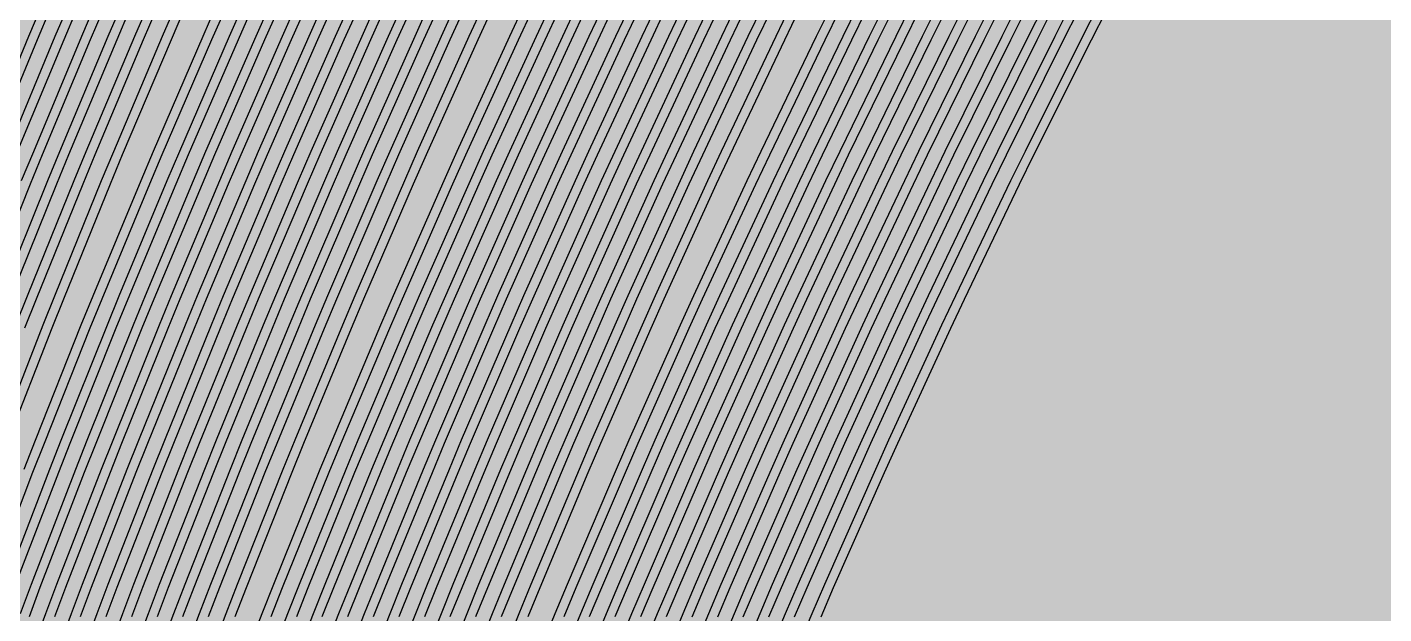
# Model space of a CAD drawing. Header units: metres. Extents: x -7220 to 10980, y -29667 to 1833.
# Drawn here: x 3153.5 to 3447.4, y -16898 to -16770.9 of the extents above; entities that cross this region are included whole.
import ezdxf

# ---------------------------------------------------------------- set-up
doc = ezdxf.new("R2010")
doc.units = ezdxf.units.M
doc.layers.add('Metal1', color=4, linetype='CONTINUOUS')
doc.layers.add('Polyimide', color=7, linetype='CONTINUOUS')

msp = doc.modelspace()

# ---------------------------------------------------------------- hatches: boundary and pattern name
at = {"layer": 'Polyimide'}
msp.add_hatch(color=7, dxfattribs=at).paths.add_polyline_path([(4099.45, -13861.55), (4142.64, -14152.77), (4214.18, -14438.35), (4313.36, -14715.55), (4439.24, -14981.69), (4590.59, -15234.21), (4765.97, -15470.68), (4963.68, -15688.82), (5181.82, -15886.53), (5418.29, -16061.91), (5670.81, -16213.26), (5936.95, -16339.14), (6214.15, -16438.32), (6499.73, -16509.85), (6790.95, -16553.05), (7085, -16567.5), (9980.38, -16567.5), (10058.79, -16571.35), (10136.45, -16582.87), (10212.6, -16601.95), (10286.52, -16628.4), (10357.49, -16661.96), (10424.83, -16702.32), (10487.89, -16749.09), (10546.06, -16801.81), (10598.78, -16859.98), (10645.55, -16923.04), (10685.91, -16990.38), (10719.48, -17061.35), (10745.93, -17135.27), (10765, -17211.43), (10776.52, -17289.08), (10780.38, -17367.5), (10780.38, -21957.3), (10741.61, -22012.91), (10705.97, -22070.59), (10673.58, -22130.14), (10644.53, -22191.39), (10618.92, -22254.16), (10596.82, -22318.25), (10578.3, -22383.46), (10563.41, -22449.6), (10552.21, -22516.46), (10544.72, -22583.84), (10540.97, -22651.53), (10540.97, -22719.32), (10544.72, -22787.01), (10552.21, -22854.38), (10563.41, -22921.24), (10578.3, -22987.38), (10596.82, -23052.6), (10618.92, -23116.68), (10644.53, -23179.45), (10673.58, -23240.71), (10705.97, -23300.26), (10741.61, -23357.93), (10780.38, -23413.54), (10780.38, -28667.5), (10776.52, -28745.91), (10765, -28823.57), (10745.93, -28899.73), (10719.48, -28973.65), (10685.91, -29044.62), (10645.55, -29111.96), (10598.78, -29175.01), (10546.06, -29233.19), (10487.89, -29285.91), (10424.83, -29332.68), (10357.49, -29373.04), (10286.52, -29406.6), (10212.6, -29433.05), (10136.45, -29452.13), (10058.79, -29463.65), (9980.38, -29467.5), (-6219.63, -29467.5), (-6298.04, -29463.65), (-6375.7, -29452.13), (-6451.85, -29433.05), (-6525.77, -29406.6), (-6596.74, -29373.04), (-6664.08, -29332.68), (-6727.14, -29285.91), (-6785.31, -29233.19), (-6838.03, -29175.01), (-6884.8, -29111.96), (-6925.16, -29044.62), (-6958.73, -28973.65), (-6985.18, -28899.73), (-7004.25, -28823.57), (-7015.77, -28745.91), (-7019.63, -28667.5), (-7019.63, -23426.32), (-6979.36, -23370.07), (-6942.33, -23311.63), (-6908.66, -23251.2), (-6878.45, -23188.96), (-6851.81, -23125.12), (-6828.81, -23059.88), (-6809.53, -22993.44), (-6794.04, -22926.02), (-6782.37, -22857.83), (-6774.57, -22789.09), (-6770.67, -22720.02), (-6770.67, -22650.84), (-6774.57, -22581.77), (-6782.37, -22513.03), (-6794.04, -22444.84), (-6809.53, -22377.42), (-6828.81, -22310.98), (-6851.81, -22245.74), (-6878.45, -22181.89), (-6908.66, -22119.66), (-6942.33, -22059.22), (-6979.36, -22000.79), (-7019.63, -21944.54), (-7019.63, -17367.5), (-7015.77, -17289.08), (-7004.25, -17211.43), (-6985.18, -17135.27), (-6958.73, -17061.35), (-6925.16, -16990.38), (-6884.8, -16923.04), (-6838.03, -16859.98), (-6785.31, -16801.81), (-6727.14, -16749.09), (-6664.08, -16702.32), (-6596.74, -16661.96), (-6525.77, -16628.4), (-6451.85, -16601.95), (-6375.7, -16582.87), (-6298.04, -16571.35), (-6219.63, -16567.5), (-3314, -16567.5), (-3019.95, -16553.05), (-2728.73, -16509.85), (-2443.15, -16438.32), (-2165.95, -16339.14), (-1899.81, -16213.26), (-1647.29, -16061.91), (-1410.82, -15886.53), (-1192.68, -15688.82), (-994.97, -15470.68), (-819.59, -15234.21), (-668.24, -14981.69), (-542.36, -14715.55), (-443.18, -14438.35), (-371.64, -14152.77), (-328.45, -13861.55), (-314, -13567.5), (-314, -13373.48), (-317.45, -13328.11), (-327.72, -13283.78), (-344.58, -13241.52), (-367.63, -13202.3), (-396.35, -13167.01), (-430.08, -13136.47), (-468.03, -13111.38), (-509.35, -13092.32), (-509.35, -13092.32), (-578.18, -13061.27), (-642.2, -13021.24), (-700.26, -12972.96), (-751.3, -12917.31), (-794.39, -12855.3), (-828.74, -12788.06), (-853.73, -12716.8), (-868.91, -12642.84), (-874, -12567.5), (-868.91, -12492.16), (-853.73, -12418.19), (-828.74, -12346.94), (-794.39, -12279.7), (-751.3, -12217.69), (-700.26, -12162.04), (-642.2, -12113.76), (-578.18, -12073.73), (-509.35, -12042.68), (-509.35, -12042.68), (-468.03, -12023.62), (-430.08, -11998.53), (-396.35, -11967.99), (-367.63, -11932.7), (-344.58, -11893.47), (-327.72, -11851.21), (-317.45, -11806.89), (-314, -11761.52), (-314, -11074.31), (-317.45, -11028.94), (-327.72, -10984.62), (-344.58, -10942.36), (-367.63, -10903.13), (-396.35, -10867.84), (-430.08, -10837.3), (-468.03, -10812.21), (-509.35, -10793.16), (-509.35, -10793.16), (-578.18, -10762.1), (-642.2, -10722.07), (-700.26, -10673.8), (-751.3, -10618.15), (-794.39, -10556.13), (-828.74, -10488.89), (-853.73, -10417.64), (-868.91, -10343.67), (-874, -10268.33), (-868.91, -10192.99), (-853.73, -10119.03), (-828.74, -10047.77), (-794.39, -9980.53), (-751.3, -9918.52), (-700.26, -9862.87), (-642.2, -9814.59), (-578.18, -9774.56), (-509.35, -9743.51), (-509.35, -9743.51), (-468.03, -9724.45), (-430.08, -9699.36), (-396.35, -9668.82), (-367.63, -9633.53), (-344.58, -9594.31), (-327.72, -9552.05), (-317.45, -9507.72), (-314, -9462.35), (-314, -8775.14), (-317.45, -8729.78), (-327.72, -8685.45), (-344.58, -8643.19), (-367.63, -8603.96), (-396.35, -8568.68), (-430.08, -8538.14), (-468.03, -8513.05), (-509.35, -8493.99), (-509.35, -8493.99), (-578.18, -8462.94), (-642.2, -8422.91), (-700.26, -8374.63), (-751.3, -8318.98), (-794.39, -8256.97), (-828.74, -8189.73), (-853.73, -8118.47), (-868.91, -8044.5), (-874, -7969.17), (-868.91, -7893.83), (-853.73, -7819.86), (-828.74, -7748.61), (-794.39, -7681.36), (-751.3, -7619.35), (-700.26, -7563.7), (-642.2, -7515.42), (-578.18, -7475.4), (-509.35, -7444.34), (-509.35, -7444.34), (-468.03, -7425.28), (-430.08, -7400.2), (-396.35, -7369.66), (-367.63, -7334.37), (-344.58, -7295.14), (-327.72, -7252.88), (-317.45, -7208.56), (-314, -7163.19), (-314, -6475.98), (-317.45, -6430.61), (-327.72, -6386.29), (-344.58, -6344.02), (-367.63, -6304.8), (-396.35, -6269.51), (-430.08, -6238.97), (-468.03, -6213.88), (-509.35, -6194.82), (-509.35, -6194.82), (-578.18, -6163.77), (-642.2, -6123.74), (-700.26, -6075.46), (-751.3, -6019.81), (-794.39, -5957.8), (-828.74, -5890.56), (-853.73, -5819.31), (-868.91, -5745.34), (-874, -5670), (-868.91, -5594.66), (-853.73, -5520.69), (-828.74, -5449.44), (-794.39, -5382.2), (-751.3, -5320.19), (-700.26, -5264.54), (-642.2, -5216.26), (-578.18, -5176.23), (-509.35, -5145.18), (-509.35, -5145.18), (-468.03, -5126.12), (-430.08, -5101.03), (-396.35, -5070.49), (-367.63, -5035.2), (-344.58, -4995.98), (-327.72, -4953.71), (-317.45, -4909.39), (-314, -4864.02), (-314, 380), (-314, 1532.5), (-269, 1532.5), (-268.78, 1525.63), (-268.1, 1518.79), (-266.98, 1512.02), (-265.42, 1505.32), (-263.43, 1498.75), (-261.01, 1492.32), (-258.17, 1486.06), (-254.93, 1480), (-251.3, 1474.17), (-247.3, 1468.58), (-242.94, 1463.27), (-238.25, 1458.25), (-233.23, 1453.56), (-227.92, 1449.2), (-222.33, 1445.2), (-216.5, 1441.57), (-210.44, 1438.33), (-204.18, 1435.49), (-197.75, 1433.07), (-191.18, 1431.08), (-184.48, 1429.52), (-177.71, 1428.4), (-170.87, 1427.72), (-164, 1427.5), (-157.13, 1427.72), (-150.29, 1428.4), (-143.52, 1429.52), (-136.82, 1431.08), (-130.25, 1433.07), (-123.82, 1435.49), (-117.56, 1438.33), (-111.5, 1441.57), (-105.67, 1445.2), (-100.08, 1449.2), (-94.77, 1453.56), (-89.75, 1458.25), (-85.06, 1463.27), (-80.7, 1468.58), (-76.7, 1474.17), (-73.07, 1480), (-69.83, 1486.06), (-66.99, 1492.32), (-64.57, 1498.75), (-62.58, 1505.32), (-61.02, 1512.02), (-59.9, 1518.79), (-59.22, 1525.63), (-59, 1532.5), (1786, 1532.5), (3835, 1532.5), (3835.21, 1539.04), (3835.86, 1545.55), (3836.92, 1552.01), (3838.41, 1558.38), (3840.31, 1564.64), (3842.61, 1570.77), (3845.31, 1576.73), (3848.4, 1582.5), (3851.85, 1588.06), (3855.66, 1593.38), (3859.82, 1598.43), (3864.29, 1603.21), (3869.07, 1607.68), (3874.12, 1611.84), (3879.44, 1615.65), (3885, 1619.1), (3890.77, 1622.19), (3896.73, 1624.89), (3902.86, 1627.19), (3909.12, 1629.09), (3915.49, 1630.58), (3921.95, 1631.64), (3928.46, 1632.29), (3935, 1632.5), (3941.54, 1632.29), (3948.05, 1631.64), (3954.51, 1630.58), (3960.88, 1629.09), (3967.14, 1627.19), (3973.27, 1624.89), (3979.23, 1622.19), (3985, 1619.1), (3990.56, 1615.65), (3995.88, 1611.84), (4000.93, 1607.68), (4005.71, 1603.21), (4010.18, 1598.43), (4014.34, 1593.38), (4018.15, 1588.06), (4021.6, 1582.5), (4024.69, 1576.73), (4027.39, 1570.77), (4029.69, 1564.64), (4031.59, 1558.38), (4033.08, 1552.01), (4034.14, 1545.55), (4034.79, 1539.04), (4035, 1532.5), (4085, 1532.5), (4085, 380), (4085, 330), (4085, -4864.02), (4088.45, -4909.39), (4098.72, -4953.71), (4115.58, -4995.98), (4138.63, -5035.2), (4167.35, -5070.49), (4201.08, -5101.03), (4239.03, -5126.12), (4280.35, -5145.18), (4280.35, -5145.18), (4349.18, -5176.23), (4413.2, -5216.26), (4471.26, -5264.54), (4522.3, -5320.19), (4565.39, -5382.2), (4599.74, -5449.44), (4624.73, -5520.69), (4639.91, -5594.66), (4645, -5670), (4639.91, -5745.34), (4624.73, -5819.31), (4599.74, -5890.56), (4565.39, -5957.8), (4522.3, -6019.81), (4471.26, -6075.46), (4413.2, -6123.74), (4349.18, -6163.77), (4280.35, -6194.82), (4239.03, -6213.88), (4201.08, -6238.97), (4167.35, -6269.51), (4138.63, -6304.8), (4115.58, -6344.02), (4098.72, -6386.29), (4088.45, -6430.61), (4085, -6475.98), (4085, -13567.5), (4099.45, -13861.55)])

# ---------------------------------------------------------------- linework, layer by layer
at = {"layer": 'Metal1'}
for points in [[(3143.54, -16797.82), (3153.88, -16772.89), (3156.56, -16766.56), (3167.31, -16741.64), (3170.09, -16735.31), (3181.24, -16710.39), (3184.13, -16704.06), (3195.71, -16679.14), (3198.7, -16672.8), (3210.7, -16647.89), (3213.81, -16641.55), (3226.23, -16616.64), (3229.45, -16610.3), (3242.31, -16585.39), (3245.64, -16579.04), (3258.94, -16554.14), (3262.38, -16547.79), (3276.13, -16522.89)], [(3147.25, -16860.32), (3156.99, -16835.39), (3159.51, -16829.06), (3169.66, -16804.14), (3172.29, -16797.81), (3182.85, -16772.88), (3185.59, -16766.56), (3196.56, -16741.63), (3199.4, -16735.3), (3210.79, -16710.38), (3213.74, -16704.05), (3225.56, -16679.13), (3228.62, -16672.79), (3240.87, -16647.88), (3244.05, -16641.54), (3256.73, -16616.63), (3260.02, -16610.29), (3273.15, -16585.38), (3276.55, -16579.03), (3290.13, -16554.13), (3293.65, -16547.78), (3307.69, -16522.88)], [(3147.98, -16829.07), (3158.03, -16804.14), (3160.64, -16797.81), (3171.1, -16772.89), (3173.81, -16766.56), (3184.68, -16741.64), (3187.49, -16735.31), (3198.78, -16710.39), (3201.71, -16704.05), (3213.42, -16679.13), (3216.45, -16672.8), (3228.59, -16647.88), (3231.73, -16641.54), (3244.3, -16616.63), (3247.56, -16610.29), (3260.57, -16585.38), (3263.94, -16579.04), (3277.4, -16554.13), (3280.88, -16547.78), (3294.79, -16522.88)], [(3148.88, -16891.56), (3158.45, -16866.63), (3160.93, -16860.31), (3170.9, -16835.38), (3173.49, -16829.06), (3183.87, -16804.13), (3186.57, -16797.8), (3197.37, -16772.88), (3200.17, -16766.55), (3211.41, -16741.63), (3214.32, -16735.29), (3225.98, -16710.38), (3229, -16704.04), (3241.1, -16679.13), (3244.23, -16672.79), (3256.77, -16647.88), (3260.02, -16641.53), (3273, -16616.63), (3276.37, -16610.28), (3289.81, -16585.38), (3293.3, -16579.03), (3307.2, -16554.13), (3310.8, -16547.77), (3325.17, -16522.88)], [(3149.24, -16797.82), (3159.62, -16772.89), (3162.31, -16766.56), (3173.1, -16741.64), (3175.89, -16735.31), (3187.09, -16710.39), (3189.99, -16704.05), (3201.61, -16679.14), (3204.62, -16672.8), (3216.66, -16647.89), (3219.78, -16641.55), (3232.25, -16616.64), (3235.48, -16610.29), (3248.39, -16585.39), (3251.74, -16579.04), (3265.09, -16554.13), (3268.55, -16547.79), (3282.35, -16522.88)], [(3151.11, -16835.39), (3153.62, -16829.07), (3163.72, -16804.14), (3166.33, -16797.81), (3176.84, -16772.89), (3179.56, -16766.56), (3190.47, -16741.64), (3193.3, -16735.3), (3204.63, -16710.38), (3207.56, -16704.05), (3219.32, -16679.13), (3222.37, -16672.8), (3234.55, -16647.88), (3237.71, -16641.54), (3250.33, -16616.63), (3253.6, -16610.29), (3266.66, -16585.38), (3270.04, -16579.04), (3283.55, -16554.13), (3287.05, -16547.78), (3301.01, -16522.88)], [(3152.34, -16804.14), (3154.94, -16797.81), (3165.36, -16772.89), (3168.06, -16766.56), (3178.89, -16741.64), (3181.69, -16735.31), (3192.94, -16710.39), (3195.85, -16704.05), (3207.51, -16679.14), (3210.53, -16672.8), (3222.63, -16647.88), (3225.76, -16641.55), (3238.28, -16616.63), (3241.52, -16610.29), (3254.48, -16585.38), (3257.84, -16579.04), (3271.24, -16554.13), (3274.72, -16547.79), (3288.57, -16522.88)], [(3152.86, -16866.63), (3155.33, -16860.31), (3165.26, -16835.38), (3167.84, -16829.06), (3178.19, -16804.13), (3180.87, -16797.8), (3191.64, -16772.88), (3194.42, -16766.55), (3205.61, -16741.63), (3208.51, -16735.3), (3220.13, -16710.38), (3223.14, -16704.04), (3235.19, -16679.13), (3238.32, -16672.79), (3250.81, -16647.88), (3254.04, -16641.53), (3266.98, -16616.63), (3270.34, -16610.28), (3283.72, -16585.38), (3287.2, -16579.03), (3301.04, -16554.13), (3304.63, -16547.77), (3318.95, -16522.88)], [(3290.31, -16523.86), (3276.47, -16548.75), (3273, -16555.09), (3259.6, -16579.98), (3256.25, -16586.31), (3243.3, -16611.21), (3240.06, -16617.54), (3227.55, -16642.44), (3224.42, -16648.76), (3212.34, -16673.67), (3209.32, -16679.99), (3197.66, -16704.89), (3194.76, -16711.21), (3183.52, -16736.12), (3180.72, -16742.44), (3169.89, -16767.35), (3167.2, -16773.67), (3156.79, -16798.58), (3154.2, -16804.89), (3144.19, -16829.81)], [(3320.68, -16523.88), (3306.37, -16548.76), (3302.79, -16555.1), (3288.95, -16579.99), (3285.48, -16586.33), (3272.1, -16611.22), (3268.75, -16617.56), (3255.82, -16642.45), (3252.59, -16648.78), (3240.11, -16673.68), (3236.99, -16680.01), (3224.94, -16704.91), (3221.94, -16711.23), (3210.33, -16736.13), (3207.44, -16742.46), (3196.25, -16767.36), (3193.47, -16773.68), (3182.71, -16798.59), (3180.03, -16804.91), (3169.69, -16829.82), (3167.12, -16836.13), (3157.19, -16861.05), (3154.72, -16867.35), (3145.2, -16892.27)], [(3277.88, -16523.86), (3264.14, -16548.75), (3260.7, -16555.08), (3247.41, -16579.98), (3244.08, -16586.31), (3231.23, -16611.21), (3228.02, -16617.54), (3215.6, -16642.44), (3212.5, -16648.76), (3200.51, -16673.66), (3197.52, -16679.99), (3185.95, -16704.89), (3183.07, -16711.21), (3171.91, -16736.12), (3169.14, -16742.44), (3158.4, -16767.35), (3155.73, -16773.66), (3145.39, -16798.58)], [(3309.43, -16523.87), (3295.4, -16548.76), (3291.89, -16555.09), (3278.31, -16579.99), (3274.92, -16586.32), (3261.79, -16611.21), (3258.51, -16617.55), (3245.83, -16642.44), (3242.67, -16648.77), (3230.42, -16673.67), (3227.37, -16680), (3215.55, -16704.9), (3212.61, -16711.22), (3201.22, -16736.13), (3198.39, -16742.45), (3187.42, -16767.36), (3184.69, -16773.67), (3174.14, -16798.58), (3171.51, -16804.9), (3161.37, -16829.81), (3158.85, -16836.12), (3149.11, -16861.04)], [(3296.53, -16523.86), (3282.63, -16548.75), (3279.15, -16555.09), (3265.7, -16579.98), (3262.34, -16586.32), (3249.33, -16611.21), (3246.08, -16617.54), (3233.52, -16642.44), (3230.38, -16648.77), (3218.25, -16673.67), (3215.22, -16679.99), (3203.52, -16704.9), (3200.6, -16711.22), (3189.32, -16736.12), (3186.51, -16742.44), (3175.64, -16767.35), (3172.94, -16773.67), (3162.48, -16798.58), (3159.88, -16804.89), (3149.83, -16829.81)], [(3326.9, -16523.88), (3312.54, -16548.77), (3308.94, -16555.11), (3295.05, -16579.99), (3291.57, -16586.33), (3278.14, -16611.22), (3274.78, -16617.56), (3261.8, -16642.45), (3258.55, -16648.78), (3246.02, -16673.68), (3242.89, -16680.01), (3230.8, -16704.91), (3227.79, -16711.23), (3216.13, -16736.14), (3213.23, -16742.46), (3202, -16767.36), (3199.21, -16773.68), (3188.4, -16798.59), (3185.72, -16804.91), (3175.33, -16829.82), (3172.76, -16836.13), (3162.79, -16861.05), (3160.31, -16867.36), (3150.75, -16892.27)], [(3284.09, -16523.86), (3270.3, -16548.75), (3266.85, -16555.09), (3253.5, -16579.98), (3250.17, -16586.31), (3237.26, -16611.21), (3234.04, -16617.54), (3221.57, -16642.44), (3218.46, -16648.76), (3206.42, -16673.67), (3203.42, -16679.99), (3191.81, -16704.89), (3188.91, -16711.21), (3177.72, -16736.12), (3174.93, -16742.44), (3164.15, -16767.35), (3161.46, -16773.66), (3151.09, -16798.58)], [(3302.75, -16523.87), (3288.8, -16548.76), (3285.3, -16555.09), (3271.8, -16579.98), (3268.42, -16586.32), (3255.37, -16611.21), (3252.11, -16617.54), (3239.49, -16642.44), (3236.34, -16648.77), (3224.16, -16673.67), (3221.13, -16679.99), (3209.38, -16704.9), (3206.45, -16711.22), (3195.12, -16736.13), (3192.3, -16742.44), (3181.39, -16767.35), (3178.68, -16773.67), (3168.18, -16798.58), (3165.57, -16804.89), (3155.48, -16829.81), (3152.98, -16836.12)], [(3263.21, -16922.78), (3273.44, -16897.86), (3276.1, -16891.53), (3286.78, -16866.61), (3289.55, -16860.27), (3300.69, -16835.36), (3303.58, -16829.02), (3315.18, -16804.11), (3318.19, -16797.76), (3330.26, -16772.86), (3333.39, -16766.51), (3345.93, -16741.61), (3349.19, -16735.25), (3362.21, -16710.35), (3365.6, -16704), (3379.1, -16679.1), (3382.61, -16672.75), (3396.61, -16647.85), (3400.25, -16641.49), (3414.74, -16616.6), (3418.52, -16610.24), (3433.52, -16585.35), (3437.42, -16578.98), (3452.94, -16554.1)], [(3268.73, -16922.78), (3278.99, -16897.86), (3281.65, -16891.53), (3292.37, -16866.61), (3295.15, -16860.27), (3306.33, -16835.36), (3309.23, -16829.02), (3320.87, -16804.11), (3323.89, -16797.76), (3336, -16772.86), (3339.14, -16766.51), (3351.73, -16741.61), (3355, -16735.25), (3368.06, -16710.35), (3371.45, -16704), (3385, -16679.1), (3388.53, -16672.74), (3402.57, -16647.85), (3406.22, -16641.49), (3420.77, -16616.6), (3424.55, -16610.24), (3439.6, -16585.35), (3443.52, -16578.98), (3459.09, -16554.1)], [(3448.48, -16555.16), (3433.02, -16580.03), (3429.14, -16586.39), (3414.2, -16611.26), (3410.45, -16617.61), (3396.01, -16642.49), (3392.39, -16648.84), (3378.44, -16673.72), (3374.95, -16680.06), (3361.5, -16704.95), (3358.14, -16711.29), (3345.17, -16736.17), (3341.93, -16742.51), (3329.44, -16767.4), (3326.32, -16773.73), (3314.3, -16798.63), (3311.3, -16804.96), (3299.75, -16829.85), (3296.87, -16836.18), (3285.78, -16861.08), (3283.02, -16867.4), (3272.39, -16892.31), (3269.74, -16898.63)], [(3454.63, -16555.17), (3439.12, -16580.04), (3435.23, -16586.39), (3420.23, -16611.26), (3416.47, -16617.62), (3401.98, -16642.49), (3398.35, -16648.84), (3384.36, -16673.72), (3380.85, -16680.06), (3367.36, -16704.95), (3363.98, -16711.29), (3350.97, -16736.17), (3347.72, -16742.51), (3335.18, -16767.4), (3332.06, -16773.74), (3320, -16798.63), (3316.99, -16804.96), (3305.4, -16829.86), (3302.51, -16836.18), (3291.38, -16861.08), (3288.61, -16867.41), (3277.94, -16892.31), (3275.29, -16898.63)], [(3460.78, -16555.17), (3445.22, -16580.04), (3441.31, -16586.39), (3426.27, -16611.27), (3422.49, -16617.62), (3407.95, -16642.49), (3404.31, -16648.84), (3390.27, -16673.72), (3386.76, -16680.07), (3373.21, -16704.95), (3369.83, -16711.29), (3356.77, -16736.18), (3353.51, -16742.51), (3340.93, -16767.4), (3337.79, -16773.74), (3325.69, -16798.63), (3322.68, -16804.96), (3311.05, -16829.86), (3308.15, -16836.18), (3296.98, -16861.08), (3294.2, -16867.41), (3283.49, -16892.31), (3280.83, -16898.63)], [(3274.24, -16922.78), (3284.53, -16897.86), (3287.21, -16891.53), (3297.96, -16866.61), (3300.75, -16860.27), (3311.97, -16835.36), (3314.88, -16829.02), (3326.55, -16804.11), (3329.59, -16797.76), (3341.74, -16772.86), (3344.89, -16766.51), (3357.52, -16741.6), (3360.8, -16735.25), (3373.9, -16710.35), (3377.31, -16704), (3390.91, -16679.1), (3394.44, -16672.74), (3408.53, -16647.85), (3412.2, -16641.49), (3426.79, -16616.6), (3430.59, -16610.24), (3445.69, -16585.35), (3449.62, -16578.98)], [(3279.75, -16922.78), (3290.08, -16897.86), (3292.77, -16891.53), (3303.55, -16866.61), (3306.36, -16860.27), (3317.6, -16835.36), (3320.53, -16829.02), (3332.24, -16804.11), (3335.29, -16797.76), (3347.47, -16772.85), (3350.64, -16766.51), (3363.31, -16741.6), (3366.6, -16735.25), (3379.75, -16710.35), (3383.17, -16704), (3396.81, -16679.1), (3400.36, -16672.74), (3414.5, -16647.85), (3418.17, -16641.49), (3432.82, -16616.6), (3436.63, -16610.23), (3451.78, -16585.35)], [(3285.26, -16922.78), (3295.63, -16897.86), (3298.32, -16891.52), (3309.14, -16866.61), (3311.96, -16860.27), (3323.24, -16835.36), (3326.18, -16829.01), (3337.93, -16804.11), (3340.98, -16797.76), (3353.21, -16772.85), (3356.39, -16766.5), (3369.1, -16741.6), (3372.4, -16735.25), (3385.6, -16710.35), (3389.03, -16704), (3402.71, -16679.1), (3406.27, -16672.74), (3420.46, -16647.85), (3424.15, -16641.49), (3438.84, -16616.6), (3442.66, -16610.23), (3457.87, -16585.35)], [(3447.4, -16586.39), (3432.3, -16611.27), (3428.51, -16617.62), (3413.93, -16642.49), (3410.27, -16648.84), (3396.19, -16673.72), (3392.66, -16680.07), (3379.07, -16704.95), (3375.67, -16711.29), (3362.57, -16736.18), (3359.3, -16742.52), (3346.68, -16767.4), (3343.53, -16773.74), (3331.39, -16798.63), (3328.36, -16804.96), (3316.69, -16829.86), (3313.79, -16836.19), (3302.58, -16861.09), (3299.79, -16867.41), (3289.05, -16892.31), (3286.38, -16898.63)], [(3453.48, -16586.4), (3438.34, -16611.27), (3434.54, -16617.62), (3419.9, -16642.5), (3416.23, -16648.85), (3402.1, -16673.72), (3398.56, -16680.07), (3384.93, -16704.95), (3381.51, -16711.29), (3368.37, -16736.18), (3365.09, -16742.52), (3352.43, -16767.41), (3349.27, -16773.74), (3337.09, -16798.63), (3334.05, -16804.96), (3322.34, -16829.86), (3319.42, -16836.19), (3308.18, -16861.09), (3305.38, -16867.41), (3294.6, -16892.31), (3291.93, -16898.63)], [(3459.57, -16586.4), (3444.37, -16611.27), (3440.56, -16617.62), (3425.87, -16642.5), (3422.19, -16648.85), (3408.01, -16673.72), (3404.46, -16680.07), (3390.78, -16704.95), (3387.36, -16711.3), (3374.17, -16736.18), (3370.88, -16742.52), (3358.18, -16767.41), (3355, -16773.74), (3342.78, -16798.63), (3339.73, -16804.97), (3327.99, -16829.86), (3325.06, -16836.19), (3313.78, -16861.09), (3310.97, -16867.41), (3300.16, -16892.31), (3297.47, -16898.64)], [(3290.77, -16922.78), (3301.17, -16897.86), (3303.88, -16891.52), (3314.73, -16866.61), (3317.56, -16860.27), (3328.88, -16835.36), (3331.82, -16829.01), (3343.62, -16804.11), (3346.68, -16797.76), (3358.95, -16772.85), (3362.14, -16766.5), (3374.89, -16741.6), (3378.21, -16735.25), (3391.44, -16710.35), (3394.89, -16703.99), (3408.62, -16679.1), (3412.19, -16672.74), (3426.42, -16647.85), (3430.12, -16641.49), (3444.86, -16616.6), (3448.7, -16610.23)], [(3450.41, -16611.27), (3446.58, -16617.62), (3431.85, -16642.5), (3428.15, -16648.85), (3413.93, -16673.73), (3410.36, -16680.07), (3396.64, -16704.95), (3393.2, -16711.3), (3379.97, -16736.18), (3376.67, -16742.52), (3363.92, -16767.41), (3360.74, -16773.74), (3348.48, -16798.64), (3345.42, -16804.97), (3333.63, -16829.86), (3330.7, -16836.19), (3319.38, -16861.09), (3316.57, -16867.41), (3305.71, -16892.32), (3303.02, -16898.64)], [(3296.28, -16922.78), (3306.72, -16897.86), (3309.43, -16891.52), (3320.33, -16866.61), (3323.16, -16860.27), (3334.52, -16835.36), (3337.47, -16829.01), (3349.3, -16804.1), (3352.38, -16797.76), (3364.69, -16772.85), (3367.89, -16766.5), (3380.68, -16741.6), (3384.01, -16735.25), (3397.29, -16710.35), (3400.74, -16703.99), (3414.52, -16679.1), (3418.1, -16672.74), (3432.38, -16647.85), (3436.1, -16641.48), (3450.89, -16616.6)], [(3301.8, -16922.78), (3312.27, -16897.86), (3314.99, -16891.52), (3325.92, -16866.61), (3328.76, -16860.27), (3340.16, -16835.36), (3343.12, -16829.01), (3354.99, -16804.1), (3358.08, -16797.76), (3370.43, -16772.85), (3373.64, -16766.5), (3386.47, -16741.6), (3389.81, -16735.25), (3403.13, -16710.35), (3406.6, -16703.99), (3420.42, -16679.1), (3424.02, -16672.74), (3438.35, -16647.85), (3442.07, -16641.48), (3456.91, -16616.6)], [(3452.6, -16617.63), (3437.82, -16642.5), (3434.11, -16648.85), (3419.84, -16673.73), (3416.27, -16680.07), (3402.5, -16704.95), (3399.05, -16711.3), (3385.78, -16736.18), (3382.46, -16742.52), (3369.67, -16767.41), (3366.48, -16773.75), (3354.18, -16798.64), (3351.11, -16804.97), (3339.28, -16829.86), (3336.34, -16836.19), (3324.98, -16861.09), (3322.16, -16867.42), (3311.27, -16892.32), (3308.56, -16898.64)], [(3458.62, -16617.63), (3443.8, -16642.5), (3440.07, -16648.85), (3425.76, -16673.73), (3422.17, -16680.08), (3408.35, -16704.96), (3404.89, -16711.3), (3391.58, -16736.18), (3388.25, -16742.52), (3375.42, -16767.41), (3372.22, -16773.75), (3359.87, -16798.64), (3356.79, -16804.97), (3344.93, -16829.86), (3341.97, -16836.19), (3330.58, -16861.09), (3327.75, -16867.42), (3316.82, -16892.32), (3314.11, -16898.64)], [(3307.31, -16922.78), (3317.81, -16897.86), (3320.54, -16891.52), (3331.51, -16866.61), (3334.36, -16860.26), (3345.8, -16835.35), (3348.77, -16829.01), (3360.68, -16804.1), (3363.78, -16797.75), (3376.17, -16772.85), (3379.39, -16766.5), (3392.26, -16741.6), (3395.61, -16735.25), (3408.98, -16710.35), (3412.46, -16703.99), (3426.33, -16679.1), (3429.94, -16672.74), (3444.31, -16647.85), (3448.05, -16641.48)], [(3449.77, -16642.5), (3446.04, -16648.85), (3431.67, -16673.73), (3428.07, -16680.08), (3414.21, -16704.96), (3410.74, -16711.3), (3397.38, -16736.18), (3394.04, -16742.53), (3381.17, -16767.41), (3377.95, -16773.75), (3365.57, -16798.64), (3362.48, -16804.97), (3350.58, -16829.87), (3347.61, -16836.2), (3336.18, -16861.09), (3333.34, -16867.42), (3322.38, -16892.32), (3319.65, -16898.64)], [(3313.01, -16922.77), (3323.56, -16897.86), (3326.31, -16891.52), (3337.32, -16866.61), (3340.19, -16860.26), (3351.67, -16835.35), (3354.66, -16829.01), (3366.62, -16804.1), (3369.73, -16797.75), (3382.18, -16772.85), (3385.42, -16766.5), (3398.35, -16741.6), (3401.72, -16735.24), (3415.14, -16710.35), (3418.64, -16703.99), (3432.57, -16679.1), (3436.19, -16672.73), (3450.63, -16647.85)], [(3452.36, -16648.86), (3437.93, -16673.73), (3434.31, -16680.08), (3420.39, -16704.96), (3416.9, -16711.3), (3403.48, -16736.19), (3400.12, -16742.53), (3387.2, -16767.41), (3383.97, -16773.75), (3371.53, -16798.64), (3368.42, -16804.98), (3356.47, -16829.87), (3353.49, -16836.2), (3342.01, -16861.09), (3339.15, -16867.42), (3328.14, -16892.32), (3325.4, -16898.64)], [(3148.37, -16922.82), (3157.6, -16897.88), (3159.99, -16891.56), (3169.63, -16866.63), (3172.13, -16860.31), (3182.18, -16835.38), (3184.78, -16829.05), (3195.25, -16804.13), (3197.96, -16797.8), (3208.85, -16772.88), (3211.67, -16766.55)], [(3152.06, -16897.88), (3154.44, -16891.56), (3164.04, -16866.63), (3166.53, -16860.31), (3176.54, -16835.38), (3179.13, -16829.05), (3189.56, -16804.13), (3192.26, -16797.8), (3203.11, -16772.88), (3205.92, -16766.55)], [(3153.88, -16922.82), (3163.15, -16897.88), (3165.55, -16891.56), (3175.22, -16866.63), (3177.73, -16860.31), (3187.82, -16835.38), (3190.43, -16829.05), (3200.94, -16804.13), (3203.66, -16797.8), (3214.59, -16772.88), (3217.42, -16766.54)], [(3207.75, -16767.36), (3204.94, -16773.68), (3194.1, -16798.59), (3191.4, -16804.91), (3180.98, -16829.82), (3178.39, -16836.13), (3168.39, -16861.05), (3165.9, -16867.36), (3156.31, -16892.28), (3153.93, -16898.58)], [(3159.4, -16922.81), (3168.69, -16897.88), (3171.1, -16891.56), (3180.81, -16866.63), (3183.33, -16860.31), (3193.45, -16835.38), (3196.08, -16829.05), (3206.62, -16804.13), (3209.36, -16797.8), (3220.33, -16772.88), (3223.17, -16766.54)], [(3213.5, -16767.37), (3210.68, -16773.69), (3199.8, -16798.59), (3197.09, -16804.91), (3186.63, -16829.82), (3184.03, -16836.14), (3173.99, -16861.05), (3171.49, -16867.36), (3161.86, -16892.28), (3159.48, -16898.58)], [(3164.91, -16922.81), (3174.24, -16897.88), (3176.66, -16891.56), (3186.41, -16866.63), (3188.93, -16860.3), (3199.09, -16835.38), (3201.73, -16829.05), (3212.31, -16804.13), (3215.05, -16797.8), (3226.06, -16772.88), (3228.92, -16766.54)], [(3219.24, -16767.37), (3216.42, -16773.69), (3205.49, -16798.59), (3202.78, -16804.91), (3192.28, -16829.82), (3189.67, -16836.14), (3179.59, -16861.05), (3177.08, -16867.36), (3167.42, -16892.28), (3165.02, -16898.59)], [(3170.42, -16922.81), (3179.79, -16897.88), (3182.22, -16891.56), (3192, -16866.63), (3194.53, -16860.3), (3204.73, -16835.38), (3207.38, -16829.05), (3218, -16804.13), (3220.75, -16797.79), (3231.8, -16772.88), (3234.67, -16766.54)], [(3224.99, -16767.37), (3222.15, -16773.69), (3211.19, -16798.6), (3208.46, -16804.91), (3197.92, -16829.82), (3195.31, -16836.14), (3185.19, -16861.05), (3182.67, -16867.36), (3172.97, -16892.28), (3170.57, -16898.59)], [(3175.93, -16922.81), (3185.33, -16897.88), (3187.77, -16891.56), (3197.59, -16866.63), (3200.13, -16860.3), (3210.37, -16835.38), (3213.02, -16829.05), (3223.69, -16804.13), (3226.45, -16797.79), (3237.54, -16772.87), (3240.42, -16766.54)], [(3230.74, -16767.37), (3227.89, -16773.69), (3216.89, -16798.6), (3214.15, -16804.92), (3203.57, -16829.83), (3200.94, -16836.14), (3190.79, -16861.05), (3188.27, -16867.36), (3178.53, -16892.28), (3176.11, -16898.59)], [(3181.44, -16922.81), (3190.88, -16897.88), (3193.33, -16891.56), (3203.18, -16866.63), (3205.73, -16860.3), (3216.01, -16835.38), (3218.67, -16829.05), (3229.37, -16804.12), (3232.15, -16797.79), (3243.28, -16772.87), (3246.17, -16766.54)], [(3236.49, -16767.37), (3233.63, -16773.69), (3222.58, -16798.6), (3219.84, -16804.92), (3209.22, -16829.83), (3206.58, -16836.14), (3196.39, -16861.05), (3193.86, -16867.37), (3184.08, -16892.28), (3181.66, -16898.59)], [(3187.15, -16922.81), (3196.63, -16897.88), (3199.09, -16891.55), (3208.99, -16866.63), (3211.56, -16860.3), (3221.89, -16835.38), (3224.56, -16829.04), (3235.32, -16804.12), (3238.11, -16797.79), (3249.29, -16772.87), (3252.2, -16766.54)], [(3242.23, -16767.37), (3239.37, -16773.69), (3228.28, -16798.6), (3225.52, -16804.92), (3214.86, -16829.83), (3212.22, -16836.14), (3201.99, -16861.05), (3199.45, -16867.37), (3189.63, -16892.28), (3187.2, -16898.59)], [(3247.98, -16767.37), (3245.1, -16773.7), (3233.98, -16798.6), (3231.21, -16804.92), (3220.51, -16829.83), (3217.85, -16836.15), (3207.59, -16861.06), (3205.04, -16867.37), (3195.19, -16892.28), (3192.75, -16898.59)], [(3194.77, -16922.8), (3204.43, -16897.87), (3206.94, -16891.55), (3217.02, -16866.62), (3219.64, -16860.29), (3230.16, -16835.37), (3232.89, -16829.04), (3243.84, -16804.12), (3246.68, -16797.78), (3258.08, -16772.87), (3261.03, -16766.53)], [(3254.01, -16767.38), (3251.12, -16773.7), (3239.93, -16798.6), (3237.15, -16804.92), (3226.4, -16829.83), (3223.73, -16836.15), (3213.41, -16861.06), (3210.85, -16867.37), (3200.95, -16892.29), (3198.5, -16898.6)], [(3200.28, -16922.8), (3209.98, -16897.87), (3212.49, -16891.55), (3222.61, -16866.62), (3225.24, -16860.29), (3235.8, -16835.37), (3238.53, -16829.04), (3249.53, -16804.12), (3252.38, -16797.78), (3263.82, -16772.87), (3266.78, -16766.53)], [(3205.79, -16922.8), (3215.52, -16897.87), (3218.05, -16891.55), (3228.21, -16866.62), (3230.84, -16860.29), (3241.43, -16835.37), (3244.18, -16829.04), (3255.21, -16804.12), (3258.08, -16797.78), (3269.55, -16772.87), (3272.53, -16766.53)], [(3262.84, -16767.38), (3259.89, -16773.71), (3248.5, -16798.61), (3245.67, -16804.93), (3234.72, -16829.84), (3232, -16836.16), (3221.48, -16861.06), (3218.87, -16867.38), (3208.79, -16892.29), (3206.29, -16898.6)], [(3211.3, -16922.8), (3221.07, -16897.87), (3223.6, -16891.54), (3233.8, -16866.62), (3236.44, -16860.29), (3247.07, -16835.37), (3249.83, -16829.03), (3260.9, -16804.12), (3263.77, -16797.78), (3275.29, -16772.87), (3278.28, -16766.53)], [(3268.59, -16767.38), (3265.63, -16773.71), (3254.2, -16798.61), (3251.35, -16804.93), (3240.37, -16829.84), (3237.63, -16836.16), (3227.08, -16861.07), (3224.46, -16867.38), (3214.35, -16892.29), (3211.84, -16898.61)], [(3216.82, -16922.8), (3226.61, -16897.87), (3229.16, -16891.54), (3239.39, -16866.62), (3242.04, -16860.29), (3252.71, -16835.37), (3255.48, -16829.03), (3266.59, -16804.12), (3269.47, -16797.78), (3281.03, -16772.87), (3284.03, -16766.52)], [(3274.34, -16767.38), (3271.37, -16773.71), (3259.9, -16798.61), (3257.04, -16804.94), (3246.01, -16829.84), (3243.27, -16836.16), (3232.68, -16861.07), (3230.05, -16867.38), (3219.9, -16892.29), (3217.38, -16898.61)], [(3222.33, -16922.8), (3232.16, -16897.87), (3234.71, -16891.54), (3244.98, -16866.62), (3247.64, -16860.29), (3258.35, -16835.37), (3261.13, -16829.03), (3272.28, -16804.12), (3275.17, -16797.78), (3286.77, -16772.87), (3289.78, -16766.52)], [(3280.09, -16767.39), (3277.11, -16773.71), (3265.59, -16798.61), (3262.73, -16804.94), (3251.66, -16829.84), (3248.91, -16836.16), (3238.28, -16861.07), (3235.64, -16867.38), (3225.46, -16892.29), (3222.93, -16898.61)], [(3227.84, -16922.8), (3237.71, -16897.87), (3240.27, -16891.54), (3250.57, -16866.62), (3253.24, -16860.29), (3263.99, -16835.37), (3266.78, -16829.03), (3277.96, -16804.12), (3280.87, -16797.78), (3292.51, -16772.86), (3295.53, -16766.52)], [(3285.84, -16767.39), (3282.84, -16773.71), (3271.29, -16798.61), (3268.41, -16804.94), (3257.31, -16829.84), (3254.55, -16836.16), (3243.88, -16861.07), (3241.23, -16867.39), (3231.01, -16892.3), (3228.47, -16898.61)], [(3233.35, -16922.79), (3243.25, -16897.87), (3245.82, -16891.54), (3256.16, -16866.62), (3258.84, -16860.28), (3269.63, -16835.37), (3272.42, -16829.03), (3283.65, -16804.12), (3286.57, -16797.78), (3298.25, -16772.86), (3301.28, -16766.52)], [(3291.58, -16767.39), (3288.58, -16773.72), (3276.99, -16798.62), (3274.1, -16804.94), (3262.96, -16829.84), (3260.18, -16836.16), (3249.48, -16861.07), (3246.83, -16867.39), (3236.56, -16892.3), (3234.02, -16898.61)], [(3238.86, -16922.79), (3248.8, -16897.87), (3251.38, -16891.54), (3261.75, -16866.62), (3264.45, -16860.28), (3275.26, -16835.37), (3278.07, -16829.03), (3289.34, -16804.11), (3292.26, -16797.77), (3303.98, -16772.86), (3307.03, -16766.52)], [(3297.33, -16767.39), (3294.32, -16773.72), (3282.68, -16798.62), (3279.79, -16804.94), (3268.6, -16829.84), (3265.82, -16836.17), (3255.08, -16861.07), (3252.42, -16867.39), (3242.12, -16892.3), (3239.56, -16898.61)], [(3244.38, -16922.79), (3254.35, -16897.87), (3256.93, -16891.54), (3267.34, -16866.62), (3270.05, -16860.28), (3280.9, -16835.37), (3283.72, -16829.03), (3295.03, -16804.11), (3297.96, -16797.77), (3309.72, -16772.86), (3312.78, -16766.52)], [(3303.08, -16767.39), (3300.05, -16773.72), (3288.38, -16798.62), (3285.47, -16804.94), (3274.25, -16829.84), (3271.46, -16836.17), (3260.68, -16861.07), (3258.01, -16867.39), (3247.67, -16892.3), (3245.11, -16898.61)], [(3250.08, -16922.79), (3260.1, -16897.87), (3262.7, -16891.54), (3273.16, -16866.62), (3275.87, -16860.28), (3286.78, -16835.36), (3289.61, -16829.03), (3300.97, -16804.11), (3303.92, -16797.77), (3315.74, -16772.86), (3318.81, -16766.52)], [(3308.83, -16767.39), (3305.79, -16773.72), (3294.08, -16798.62), (3291.16, -16804.95), (3279.9, -16829.85), (3277.1, -16836.17), (3266.28, -16861.07), (3263.6, -16867.39), (3253.23, -16892.3), (3250.65, -16898.62)], [(3314.58, -16767.39), (3311.53, -16773.72), (3299.77, -16798.62), (3296.84, -16804.95), (3285.54, -16829.85), (3282.73, -16836.17), (3271.88, -16861.07), (3269.19, -16867.39), (3258.78, -16892.3), (3256.2, -16898.62)], [(3257.7, -16922.79), (3267.9, -16897.86), (3270.54, -16891.53), (3281.19, -16866.61), (3283.95, -16860.28), (3295.05, -16835.36), (3297.93, -16829.02), (3309.49, -16804.11), (3312.5, -16797.77), (3324.52, -16772.86), (3327.65, -16766.51)], [(3320.6, -16767.39), (3317.54, -16773.73), (3305.73, -16798.62), (3302.79, -16804.95), (3291.43, -16829.85), (3288.61, -16836.17), (3277.71, -16861.08), (3275, -16867.4), (3264.54, -16892.3), (3261.95, -16898.62)]]:
    msp.add_lwpolyline(points, dxfattribs=at)

doc.saveas('drawing.dxf')
